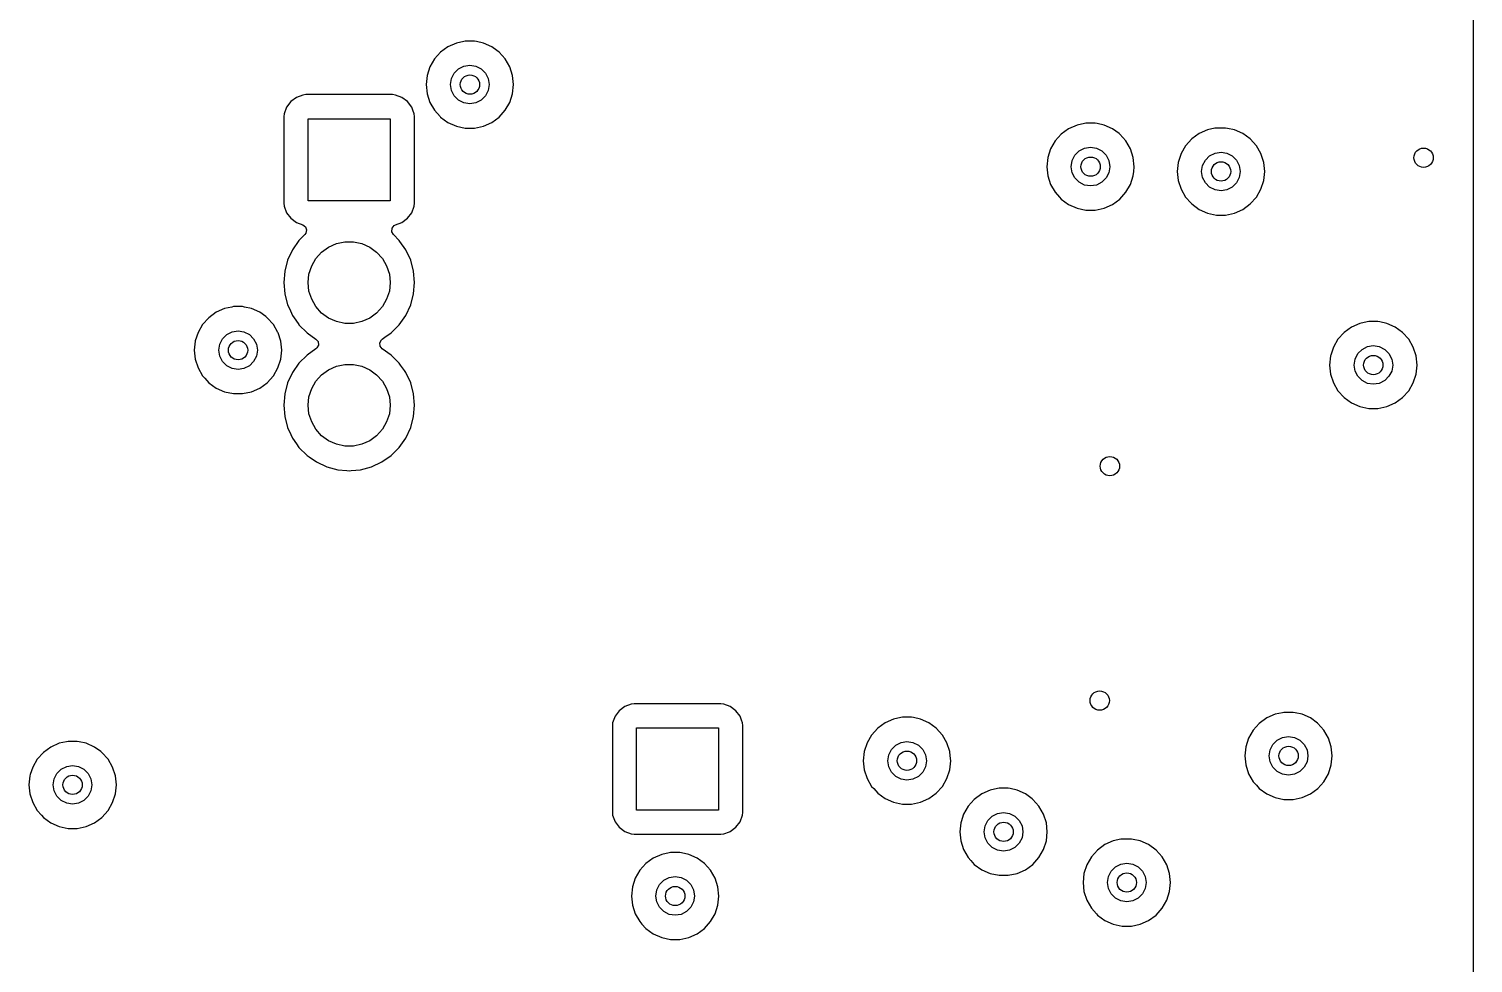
# Model space of a CAD drawing. Extents: x 0.78 to 3.29, y -3.41 to -0.65.
# Drawn here: x 2.087 to 3.265, y -2.227 to -1.466 of the extents above; entities that cross this region are included whole.
import ezdxf

# ---------------------------------------------------------------- set-up
doc = ezdxf.new("R2010")
doc.units = 0
doc.header["$MEASUREMENT"] = 0
doc.layers.add('BLACK', color=7, linetype='CONTINUOUS')

msp = doc.modelspace()

# ---------------------------------------------------------------- linework, layer by layer
at = {"layer": 'BLACK', "linetype": 'CONTINUOUS'}
for p, q in [((3.2646, -0.6671), (3.2646, -2.2452)), ((2.429, -1.4801), (2.423, -1.4845)), ((2.4358, -1.4771), (2.429, -1.4801)), ((2.429, -1.4801), (2.429, -1.4801)), ((2.4418, -1.4758), (2.4358, -1.4771)), ((2.4358, -1.4771), (2.4358, -1.4771)), ((2.4431, -1.4755), (2.4418, -1.4758)), ((2.4506, -1.4755), (2.4431, -1.4755)), ((2.4521, -1.4758), (2.4506, -1.4755)), ((2.4579, -1.4771), (2.4521, -1.4758)), ((2.4647, -1.4801), (2.4579, -1.4771)), ((2.4579, -1.4771), (2.4579, -1.4771)), ((2.4688, -1.4831), (2.4647, -1.4801)), ((2.4647, -1.4801), (2.4647, -1.4801)), ((2.4707, -1.4845), (2.4688, -1.4831)), ((2.418, -1.49), (2.4143, -1.4965)), ((2.423, -1.4845), (2.418, -1.49)), ((2.4757, -1.49), (2.4707, -1.4845)), ((2.4794, -1.4965), (2.4757, -1.49)), ((2.412, -1.5035), (2.4112, -1.511)), ((2.4143, -1.4965), (2.412, -1.5035)), ((2.412, -1.5035), (2.412, -1.5035)), ((2.4143, -1.4965), (2.4143, -1.4965)), ((2.4311, -1.511), (2.4319, -1.5061)), ((2.4319, -1.5061), (2.4341, -1.5017)), ((2.4341, -1.5017), (2.4376, -1.4982)), ((2.4376, -1.4982), (2.442, -1.496)), ((2.442, -1.496), (2.4469, -1.4952)), ((2.4469, -1.4952), (2.4517, -1.496)), ((2.4517, -1.496), (2.4561, -1.4982)), ((2.4561, -1.4982), (2.4596, -1.5017)), ((2.4596, -1.5017), (2.4618, -1.5061)), ((2.4618, -1.5061), (2.4626, -1.511)), ((2.4817, -1.5035), (2.4794, -1.4965)), ((2.4825, -1.511), (2.4817, -1.5035)), ((2.4112, -1.511), (2.412, -1.5184)), ((2.412, -1.5184), (2.412, -1.5184)), ((2.412, -1.5184), (2.4143, -1.5255)), ((2.4319, -1.5158), (2.4311, -1.511)), ((2.4341, -1.5202), (2.4319, -1.5158)), ((2.4618, -1.5158), (2.4596, -1.5202)), ((2.4626, -1.511), (2.4618, -1.5158)), ((2.4794, -1.5255), (2.4817, -1.5184)), ((2.4817, -1.5184), (2.4825, -1.511)), ((2.2975, -1.5294), (2.2955, -1.5347)), ((2.3009, -1.5248), (2.2975, -1.5294)), ((2.2975, -1.5294), (2.2975, -1.5294)), ((2.3054, -1.5214), (2.3009, -1.5248)), ((2.3009, -1.5248), (2.3009, -1.5248)), ((2.3107, -1.5195), (2.3054, -1.5214)), ((2.3054, -1.5214), (2.3054, -1.5214)), ((2.3131, -1.5192), (2.3107, -1.5195)), ((2.3838, -1.5192), (2.3131, -1.5192)), ((2.3131, -1.5192), (2.3131, -1.5192)), ((2.3861, -1.5195), (2.3838, -1.5192)), ((2.3838, -1.5192), (2.3838, -1.5192)), ((2.3838, -1.5192), (2.3838, -1.5192)), ((2.3838, -1.5192), (2.3838, -1.5192)), ((2.3914, -1.5214), (2.3861, -1.5195)), ((2.3861, -1.5195), (2.3861, -1.5195)), ((2.396, -1.5248), (2.3914, -1.5214)), ((2.3914, -1.5214), (2.3914, -1.5214)), ((2.3994, -1.5294), (2.396, -1.5248)), ((2.396, -1.5248), (2.396, -1.5248)), ((2.4003, -1.5319), (2.3994, -1.5294)), ((2.3994, -1.5294), (2.3994, -1.5294)), ((2.4143, -1.5255), (2.4143, -1.5255)), ((2.4143, -1.5255), (2.418, -1.5319)), ((2.4376, -1.5237), (2.4341, -1.5202)), ((2.442, -1.5259), (2.4376, -1.5237)), ((2.4469, -1.5267), (2.442, -1.5259)), ((2.4517, -1.5259), (2.4469, -1.5267)), ((2.4561, -1.5237), (2.4517, -1.5259)), ((2.4596, -1.5202), (2.4561, -1.5237)), ((2.4757, -1.5319), (2.4794, -1.5255)), ((2.2955, -1.5347), (2.2953, -1.537)), ((2.2953, -1.537), (2.2953, -1.537)), ((2.2953, -1.537), (2.2953, -1.537)), ((2.2953, -1.537), (2.2953, -1.6077)), ((2.315, -1.6058), (2.315, -1.5389)), ((2.315, -1.5389), (2.3819, -1.5389)), ((2.3819, -1.5389), (2.3819, -1.6058)), ((2.4013, -1.5347), (2.4003, -1.5319)), ((2.4016, -1.537), (2.4013, -1.5347)), ((2.4016, -1.5779), (2.4016, -1.537)), ((2.418, -1.5319), (2.4226, -1.537)), ((2.4226, -1.537), (2.423, -1.5375)), ((2.423, -1.5375), (2.429, -1.5418)), ((2.429, -1.5418), (2.429, -1.5418)), ((2.429, -1.5418), (2.4358, -1.5449)), ((2.4579, -1.5449), (2.4647, -1.5418)), ((2.4647, -1.5418), (2.4707, -1.5375)), ((2.4707, -1.5375), (2.4757, -1.5319)), ((2.4358, -1.5449), (2.4358, -1.5449)), ((2.4358, -1.5449), (2.4431, -1.5464)), ((2.4431, -1.5464), (2.4431, -1.5464)), ((2.4431, -1.5464), (2.4506, -1.5464)), ((2.4506, -1.5464), (2.4579, -1.5449)), ((2.4506, -1.5464), (2.4506, -1.5464)), ((2.9289, -1.5514), (2.9239, -1.5569)), ((2.9349, -1.547), (2.9289, -1.5514)), ((2.9417, -1.544), (2.9349, -1.547)), ((2.9349, -1.547), (2.9349, -1.547)), ((2.9478, -1.5427), (2.9417, -1.544)), ((2.9417, -1.544), (2.9417, -1.544)), ((2.949, -1.5424), (2.9478, -1.5427)), ((2.9565, -1.5424), (2.949, -1.5424)), ((2.958, -1.5428), (2.9565, -1.5424)), ((2.9638, -1.544), (2.958, -1.5428)), ((2.9706, -1.547), (2.9638, -1.544)), ((2.9638, -1.544), (2.9638, -1.544)), ((2.976, -1.551), (2.9706, -1.547)), ((2.9706, -1.547), (2.9706, -1.547)), ((2.9766, -1.5514), (2.976, -1.551)), ((2.9816, -1.5569), (2.9766, -1.5514)), ((3.0412, -1.551), (3.0352, -1.5553)), ((3.048, -1.5479), (3.0412, -1.551)), ((3.0412, -1.551), (3.0412, -1.551)), ((3.0541, -1.5466), (3.048, -1.5479)), ((3.048, -1.5479), (3.048, -1.5479)), ((3.0553, -1.5464), (3.0541, -1.5466)), ((3.0628, -1.5464), (3.0553, -1.5464)), ((3.0643, -1.5467), (3.0628, -1.5464)), ((3.0701, -1.5479), (3.0643, -1.5467)), ((3.0769, -1.551), (3.0701, -1.5479)), ((3.0701, -1.5479), (3.0701, -1.5479)), ((3.0829, -1.5553), (3.0769, -1.551)), ((3.0769, -1.551), (3.0769, -1.551)), ((2.9202, -1.5634), (2.9179, -1.5705)), ((2.9239, -1.5569), (2.9202, -1.5634)), ((2.9202, -1.5634), (2.9202, -1.5634)), ((2.94, -1.5686), (2.9435, -1.5651)), ((2.9435, -1.5651), (2.9479, -1.5629)), ((2.9479, -1.5629), (2.9528, -1.5621)), ((2.9528, -1.5621), (2.9576, -1.5629)), ((2.9576, -1.5629), (2.962, -1.5651)), ((2.962, -1.5651), (2.9655, -1.5686)), ((2.9853, -1.5634), (2.9816, -1.5569)), ((2.9876, -1.5705), (2.9853, -1.5634)), ((3.0302, -1.5609), (3.0265, -1.5673)), ((3.0352, -1.5553), (3.0302, -1.5609)), ((3.0879, -1.5609), (3.0829, -1.5553)), ((3.0829, -1.5553), (3.0829, -1.5553)), ((3.0916, -1.5673), (3.0879, -1.5609)), ((2.9179, -1.5705), (2.9171, -1.5779)), ((2.9179, -1.5705), (2.9179, -1.5705)), ((2.937, -1.5779), (2.9378, -1.573)), ((2.9378, -1.573), (2.94, -1.5686)), ((2.9655, -1.5686), (2.9677, -1.573)), ((2.9677, -1.573), (2.9685, -1.5779)), ((2.9884, -1.5779), (2.9876, -1.5705)), ((3.0242, -1.5744), (3.0234, -1.5818)), ((3.0244, -1.5737), (3.0242, -1.5744)), ((3.0265, -1.5673), (3.0244, -1.5737)), ((3.0265, -1.5673), (3.0265, -1.5673)), ((3.0433, -1.5818), (3.0441, -1.577)), ((3.0441, -1.577), (3.0463, -1.5726)), ((3.0463, -1.5726), (3.0498, -1.5691)), ((3.0498, -1.5691), (3.0542, -1.5668)), ((3.0542, -1.5668), (3.0591, -1.5661)), ((3.0591, -1.5661), (3.0639, -1.5668)), ((3.0639, -1.5668), (3.0683, -1.5691)), ((3.0683, -1.5691), (3.0718, -1.5726)), ((3.0718, -1.5726), (3.074, -1.577)), ((3.074, -1.577), (3.0748, -1.5818)), ((3.0939, -1.5744), (3.0916, -1.5673)), ((3.0947, -1.5818), (3.0939, -1.5744)), ((2.4016, -1.6077), (2.4016, -1.5779)), ((2.9171, -1.5779), (2.9179, -1.5853)), ((2.9179, -1.5853), (2.9179, -1.5853)), ((2.9179, -1.5853), (2.9202, -1.5924)), ((2.9378, -1.5828), (2.937, -1.5779)), ((2.94, -1.5871), (2.9378, -1.5828)), ((2.9435, -1.5906), (2.94, -1.5871)), ((2.9655, -1.5871), (2.962, -1.5906)), ((2.9677, -1.5828), (2.9655, -1.5871)), ((2.9685, -1.5779), (2.9677, -1.5828)), ((2.9853, -1.5924), (2.9876, -1.5853)), ((2.9876, -1.5853), (2.988, -1.5818)), ((2.988, -1.5818), (2.9884, -1.5779)), ((3.0234, -1.5818), (3.0242, -1.5892)), ((3.0441, -1.5867), (3.0433, -1.5818)), ((3.0463, -1.5911), (3.0441, -1.5867)), ((3.074, -1.5867), (3.0718, -1.5911)), ((3.0748, -1.5818), (3.074, -1.5867)), ((3.0939, -1.5892), (3.0947, -1.5818)), ((2.9202, -1.5924), (2.9202, -1.5924)), ((2.9202, -1.5924), (2.9239, -1.5988)), ((2.9239, -1.5988), (2.9275, -1.6028)), ((2.9479, -1.5929), (2.9435, -1.5906)), ((2.9528, -1.5936), (2.9479, -1.5929)), ((2.9576, -1.5929), (2.9528, -1.5936)), ((2.962, -1.5906), (2.9576, -1.5929)), ((2.9766, -1.6044), (2.9816, -1.5988)), ((2.9816, -1.5988), (2.9853, -1.5924)), ((3.0242, -1.5892), (3.0242, -1.5892)), ((3.0242, -1.5892), (3.0265, -1.5963)), ((3.0265, -1.5963), (3.0265, -1.5963)), ((3.0265, -1.5963), (3.0302, -1.6028)), ((3.0498, -1.5946), (3.0463, -1.5911)), ((3.0542, -1.5968), (3.0498, -1.5946)), ((3.0591, -1.5976), (3.0542, -1.5968)), ((3.0639, -1.5968), (3.0591, -1.5976)), ((3.0683, -1.5946), (3.0639, -1.5968)), ((3.0718, -1.5911), (3.0683, -1.5946)), ((3.0879, -1.6028), (3.0916, -1.5963)), ((3.0916, -1.5963), (3.0939, -1.5892)), ((2.2953, -1.6077), (2.2953, -1.6077)), ((2.2953, -1.6077), (2.2955, -1.6101)), ((2.2955, -1.6101), (2.2975, -1.6154)), ((2.3819, -1.6058), (2.315, -1.6058)), ((2.3994, -1.6154), (2.4013, -1.6101)), ((2.4013, -1.6101), (2.4016, -1.6077)), ((2.9275, -1.6028), (2.9289, -1.6044)), ((2.9289, -1.6044), (2.9349, -1.6088)), ((2.9349, -1.6088), (2.9349, -1.6088)), ((2.9349, -1.6088), (2.9417, -1.6118)), ((2.9417, -1.6118), (2.9417, -1.6118)), ((2.9417, -1.6118), (2.949, -1.6133)), ((2.9565, -1.6133), (2.9638, -1.6118)), ((2.9638, -1.6118), (2.9706, -1.6088)), ((2.9706, -1.6088), (2.9766, -1.6044)), ((3.0302, -1.6028), (3.0347, -1.6077)), ((3.0347, -1.6077), (3.0352, -1.6083)), ((3.0352, -1.6083), (3.0412, -1.6127)), ((3.0412, -1.6127), (3.0412, -1.6127)), ((3.0412, -1.6127), (3.048, -1.6157)), ((3.0701, -1.6157), (3.0769, -1.6127)), ((3.0769, -1.6127), (3.0829, -1.6083)), ((3.0829, -1.6083), (3.0879, -1.6028)), ((2.2975, -1.6154), (2.2975, -1.6154)), ((2.2975, -1.6154), (2.3009, -1.6199)), ((2.3009, -1.6199), (2.3009, -1.6199)), ((2.3009, -1.6199), (2.3054, -1.6233)), ((2.3054, -1.6233), (2.3054, -1.6233)), ((2.3054, -1.6233), (2.3106, -1.6252)), ((2.3863, -1.6252), (2.3914, -1.6233)), ((2.3914, -1.6233), (2.396, -1.6199)), ((2.396, -1.6199), (2.3994, -1.6154)), ((2.949, -1.6133), (2.949, -1.6133)), ((2.949, -1.6133), (2.9565, -1.6133)), ((2.9565, -1.6133), (2.9565, -1.6133)), ((3.048, -1.6157), (3.048, -1.6157)), ((3.048, -1.6157), (3.0553, -1.6173)), ((3.0553, -1.6173), (3.0553, -1.6173)), ((3.0553, -1.6173), (3.0628, -1.6173)), ((3.0628, -1.6173), (3.0701, -1.6157)), ((3.0628, -1.6173), (3.0628, -1.6173)), ((2.3123, -1.6333), (2.3075, -1.6381)), ((2.3106, -1.6252), (2.3128, -1.6269)), ((2.3132, -1.6322), (2.3123, -1.6333)), ((2.3128, -1.6269), (2.3138, -1.6295)), ((2.3138, -1.6295), (2.3132, -1.6322)), ((2.3832, -1.6309), (2.3834, -1.6281)), ((2.3845, -1.6333), (2.3832, -1.6309)), ((2.3834, -1.6281), (2.385, -1.6259)), ((2.3893, -1.6381), (2.3845, -1.6333)), ((2.385, -1.6259), (2.3863, -1.6252)), ((2.3022, -1.6457), (2.2983, -1.6541)), ((2.3075, -1.6381), (2.3022, -1.6457)), ((2.3022, -1.6457), (2.3022, -1.6457)), ((2.3214, -1.6527), (2.326, -1.6475)), ((2.326, -1.6475), (2.3317, -1.6434)), ((2.3317, -1.6434), (2.3381, -1.6406)), ((2.3381, -1.6406), (2.3449, -1.6391)), ((2.3449, -1.6391), (2.3519, -1.6391)), ((2.3519, -1.6391), (2.3588, -1.6406)), ((2.3588, -1.6406), (2.3652, -1.6434)), ((2.3652, -1.6434), (2.3708, -1.6475)), ((2.3708, -1.6475), (2.3755, -1.6527)), ((2.3898, -1.6388), (2.3893, -1.6381)), ((2.3893, -1.6381), (2.3893, -1.6381)), ((2.3946, -1.6457), (2.3898, -1.6388)), ((2.3986, -1.6541), (2.3946, -1.6457)), ((2.2983, -1.6541), (2.2959, -1.6631)), ((2.2983, -1.6541), (2.2983, -1.6541)), ((2.3157, -1.6654), (2.3179, -1.6588)), ((2.3179, -1.6588), (2.3214, -1.6527)), ((2.3755, -1.6527), (2.379, -1.6588)), ((2.379, -1.6588), (2.3812, -1.6654)), ((2.401, -1.6631), (2.3986, -1.6541)), ((2.2959, -1.6631), (2.2951, -1.6724)), ((2.2959, -1.6631), (2.2959, -1.6631)), ((2.315, -1.6724), (2.3157, -1.6654)), ((2.3812, -1.6654), (2.3819, -1.6724)), ((2.4018, -1.6724), (2.401, -1.6631)), ((2.2951, -1.6724), (2.2959, -1.6816)), ((2.2951, -1.6724), (2.2951, -1.6724)), ((2.2959, -1.6816), (2.2959, -1.6816)), ((2.2959, -1.6816), (2.2983, -1.6906)), ((2.3157, -1.6793), (2.315, -1.6724)), ((2.3179, -1.686), (2.3157, -1.6793)), ((2.3812, -1.6793), (2.379, -1.686)), ((2.3819, -1.6724), (2.3812, -1.6793)), ((2.3986, -1.6906), (2.401, -1.6816)), ((2.401, -1.6816), (2.4018, -1.6724)), ((2.2469, -1.6936), (2.24, -1.6966)), ((2.2529, -1.6923), (2.2469, -1.6936)), ((2.2469, -1.6936), (2.2469, -1.6936)), ((2.2541, -1.692), (2.2529, -1.6923)), ((2.2616, -1.692), (2.2541, -1.692)), ((2.2631, -1.6924), (2.2616, -1.692)), ((2.2689, -1.6936), (2.2631, -1.6924)), ((2.2757, -1.6966), (2.2689, -1.6936)), ((2.2689, -1.6936), (2.2689, -1.6936)), ((2.2983, -1.6906), (2.2983, -1.6906)), ((2.2983, -1.6906), (2.2983, -1.6906)), ((2.2983, -1.6906), (2.2997, -1.6936)), ((2.2997, -1.6936), (2.3022, -1.6991)), ((2.3214, -1.692), (2.3179, -1.686)), ((2.326, -1.6972), (2.3214, -1.692)), ((2.3755, -1.692), (2.3708, -1.6972)), ((2.379, -1.686), (2.3755, -1.692)), ((2.3946, -1.6991), (2.3986, -1.6906)), ((2.229, -1.7065), (2.2253, -1.713)), ((2.234, -1.701), (2.229, -1.7065)), ((2.24, -1.6966), (2.234, -1.701)), ((2.24, -1.6966), (2.24, -1.6966)), ((2.2804, -1.7), (2.2757, -1.6966)), ((2.2757, -1.6966), (2.2757, -1.6966)), ((2.2817, -1.701), (2.2804, -1.7)), ((2.2867, -1.7065), (2.2817, -1.701)), ((2.2904, -1.713), (2.2867, -1.7065)), ((2.3022, -1.6991), (2.3022, -1.6991)), ((2.3022, -1.6991), (2.305, -1.7031)), ((2.305, -1.7031), (2.3074, -1.7065)), ((2.3074, -1.7065), (2.3075, -1.7067)), ((2.3075, -1.7067), (2.3075, -1.7067)), ((2.3075, -1.7067), (2.3141, -1.7133)), ((2.3317, -1.7014), (2.326, -1.6972)), ((2.3381, -1.7042), (2.3317, -1.7014)), ((2.3449, -1.7057), (2.3381, -1.7042)), ((2.3519, -1.7057), (2.3449, -1.7057)), ((2.3588, -1.7042), (2.3519, -1.7057)), ((2.3652, -1.7014), (2.3588, -1.7042)), ((2.3708, -1.6972), (2.3652, -1.7014)), ((2.3827, -1.7133), (2.3893, -1.7067)), ((2.3893, -1.7067), (2.3946, -1.6991)), ((3.1722, -1.7057), (3.1654, -1.7087)), ((3.1782, -1.7044), (3.1722, -1.7057)), ((3.1722, -1.7057), (3.1722, -1.7057)), ((3.1795, -1.7041), (3.1782, -1.7044)), ((3.187, -1.7041), (3.1795, -1.7041)), ((3.1885, -1.7045), (3.187, -1.7041)), ((3.1942, -1.7057), (3.1885, -1.7045)), ((3.2011, -1.7087), (3.1942, -1.7057)), ((3.1942, -1.7057), (3.1942, -1.7057)), ((2.2253, -1.713), (2.223, -1.72)), ((2.2253, -1.713), (2.2253, -1.713)), ((2.2429, -1.7226), (2.2451, -1.7182)), ((2.2451, -1.7182), (2.2486, -1.7148)), ((2.2486, -1.7148), (2.253, -1.7125)), ((2.253, -1.7125), (2.2579, -1.7117)), ((2.2579, -1.7117), (2.2627, -1.7125)), ((2.2627, -1.7125), (2.2671, -1.7148)), ((2.2671, -1.7148), (2.2706, -1.7182)), ((2.2706, -1.7182), (2.2729, -1.7226)), ((2.2905, -1.7133), (2.2904, -1.713)), ((2.2904, -1.713), (2.2904, -1.713)), ((2.2904, -1.713), (2.2904, -1.713)), ((2.2927, -1.7201), (2.2905, -1.7133)), ((2.3141, -1.7133), (2.3141, -1.7133)), ((2.3141, -1.7133), (2.3214, -1.7184)), ((2.3214, -1.7184), (2.3231, -1.7205)), ((2.3747, -1.719), (2.3754, -1.7184)), ((2.3754, -1.7184), (2.3775, -1.7169)), ((2.3775, -1.7169), (2.3827, -1.7133)), ((3.1544, -1.7186), (3.1507, -1.7251)), ((3.1594, -1.7131), (3.1544, -1.7186)), ((3.1654, -1.7087), (3.1594, -1.7131)), ((3.1654, -1.7087), (3.1654, -1.7087)), ((3.2071, -1.7131), (3.2011, -1.7087)), ((3.2011, -1.7087), (3.2011, -1.7087)), ((3.2121, -1.7186), (3.2071, -1.7131)), ((3.2071, -1.7131), (3.2071, -1.7131)), ((3.2158, -1.7251), (3.2121, -1.7186)), ((2.223, -1.7201), (2.2222, -1.7275)), ((2.2222, -1.7275), (2.223, -1.7349)), ((2.223, -1.72), (2.223, -1.7201)), ((2.2421, -1.7275), (2.2429, -1.7226)), ((2.2429, -1.7324), (2.2421, -1.7275)), ((2.2729, -1.7226), (2.2736, -1.7275)), ((2.2736, -1.7275), (2.2729, -1.7324)), ((2.2935, -1.7275), (2.2927, -1.7201)), ((2.2927, -1.7349), (2.2935, -1.7275)), ((2.3214, -1.7264), (2.3141, -1.7315)), ((2.3222, -1.7257), (2.3214, -1.7264)), ((2.3234, -1.7233), (2.3222, -1.7257)), ((2.3231, -1.7205), (2.3234, -1.7233)), ((2.3734, -1.7215), (2.3747, -1.719)), ((2.3737, -1.7242), (2.3734, -1.7215)), ((2.3754, -1.7264), (2.3737, -1.7242)), ((2.3827, -1.7315), (2.3754, -1.7264)), ((3.1507, -1.7251), (3.1486, -1.7315)), ((3.1507, -1.7251), (3.1507, -1.7251)), ((3.1683, -1.7347), (3.1705, -1.7303)), ((3.1705, -1.7303), (3.174, -1.7269)), ((3.174, -1.7269), (3.1784, -1.7246)), ((3.1784, -1.7246), (3.1832, -1.7238)), ((3.1832, -1.7238), (3.1881, -1.7246)), ((3.1881, -1.7246), (3.1925, -1.7269)), ((3.1925, -1.7269), (3.196, -1.7303)), ((3.196, -1.7303), (3.1982, -1.7347)), ((3.2181, -1.7322), (3.2158, -1.7251)), ((2.223, -1.7349), (2.223, -1.7349)), ((2.223, -1.7349), (2.2253, -1.742)), ((2.2253, -1.742), (2.2253, -1.742)), ((2.2253, -1.742), (2.229, -1.7484)), ((2.2451, -1.7368), (2.2429, -1.7324)), ((2.2486, -1.7402), (2.2451, -1.7368)), ((2.253, -1.7425), (2.2486, -1.7402)), ((2.2671, -1.7402), (2.2627, -1.7425)), ((2.2706, -1.7368), (2.2671, -1.7402)), ((2.2729, -1.7324), (2.2706, -1.7368)), ((2.2867, -1.7484), (2.2904, -1.742)), ((2.2904, -1.742), (2.2927, -1.7349)), ((2.3075, -1.7381), (2.3022, -1.7457)), ((2.3141, -1.7315), (2.3075, -1.7381)), ((2.3317, -1.7434), (2.3381, -1.7406)), ((2.3381, -1.7406), (2.3449, -1.7391)), ((2.3449, -1.7391), (2.3519, -1.7391)), ((2.3519, -1.7391), (2.3588, -1.7406)), ((2.3588, -1.7406), (2.3652, -1.7434)), ((2.3893, -1.7381), (2.3827, -1.7315)), ((2.3827, -1.7315), (2.3827, -1.7315)), ((2.3904, -1.7396), (2.3893, -1.7381)), ((2.3935, -1.7441), (2.3904, -1.7396)), ((3.1484, -1.7322), (3.1476, -1.7396)), ((3.1476, -1.7396), (3.1484, -1.747)), ((3.1486, -1.7315), (3.1484, -1.7322)), ((3.1675, -1.7396), (3.1683, -1.7347)), ((3.1683, -1.7445), (3.1675, -1.7396)), ((3.1982, -1.7347), (3.199, -1.7396)), ((3.199, -1.7396), (3.1982, -1.7445)), ((3.2189, -1.7396), (3.2181, -1.7322)), ((3.2181, -1.747), (3.2189, -1.7396)), ((2.229, -1.7484), (2.2307, -1.7503)), ((2.2307, -1.7503), (2.234, -1.754)), ((2.234, -1.754), (2.24, -1.7584)), ((2.2579, -1.7432), (2.253, -1.7425)), ((2.2627, -1.7425), (2.2579, -1.7432)), ((2.2757, -1.7584), (2.2817, -1.754)), ((2.2817, -1.754), (2.2867, -1.7484)), ((2.3022, -1.7457), (2.2983, -1.7541)), ((2.3022, -1.7457), (2.3022, -1.7457)), ((2.3179, -1.7588), (2.3214, -1.7527)), ((2.3214, -1.7527), (2.326, -1.7475)), ((2.326, -1.7475), (2.3317, -1.7434)), ((2.3652, -1.7434), (2.3708, -1.7475)), ((2.3708, -1.7475), (2.3755, -1.7527)), ((2.3755, -1.7527), (2.379, -1.7588)), ((2.3946, -1.7457), (2.3935, -1.7441)), ((2.3986, -1.7541), (2.3946, -1.7457)), ((3.1484, -1.747), (3.1484, -1.747)), ((3.1484, -1.747), (3.1507, -1.7541)), ((3.1705, -1.7488), (3.1683, -1.7445)), ((3.174, -1.7523), (3.1705, -1.7488)), ((3.1784, -1.7546), (3.174, -1.7523)), ((3.1925, -1.7523), (3.1881, -1.7546)), ((3.196, -1.7488), (3.1925, -1.7523)), ((3.1982, -1.7445), (3.196, -1.7488)), ((3.2158, -1.7541), (3.2181, -1.747)), ((2.24, -1.7584), (2.24, -1.7584)), ((2.24, -1.7584), (2.2469, -1.7614)), ((2.2469, -1.7614), (2.2469, -1.7614)), ((2.2469, -1.7614), (2.2541, -1.7629)), ((2.2541, -1.7629), (2.2541, -1.7629)), ((2.2541, -1.7629), (2.2616, -1.7629)), ((2.2616, -1.7629), (2.2689, -1.7614)), ((2.2616, -1.7629), (2.2616, -1.7629)), ((2.2689, -1.7614), (2.2757, -1.7584)), ((2.2959, -1.7631), (2.2951, -1.7724)), ((2.2983, -1.7541), (2.2959, -1.7631)), ((2.2959, -1.7631), (2.2959, -1.7631)), ((2.2983, -1.7541), (2.2983, -1.7541)), ((2.315, -1.7724), (2.3157, -1.7654)), ((2.3157, -1.7654), (2.3179, -1.7588)), ((2.379, -1.7588), (2.3812, -1.7654)), ((2.3812, -1.7654), (2.3819, -1.7724)), ((2.401, -1.7631), (2.3986, -1.7541)), ((2.4018, -1.7724), (2.401, -1.7631)), ((3.1507, -1.7541), (3.1507, -1.7541)), ((3.1507, -1.7541), (3.1544, -1.7605)), ((3.1544, -1.7605), (3.1594, -1.7661)), ((3.1832, -1.7553), (3.1784, -1.7546)), ((3.1881, -1.7546), (3.1832, -1.7553)), ((3.2071, -1.7661), (3.2121, -1.7605)), ((3.2121, -1.7605), (3.2158, -1.7541)), ((2.2951, -1.7724), (2.2951, -1.7724)), ((2.2951, -1.7724), (2.2959, -1.7816)), ((2.3157, -1.7793), (2.315, -1.7724)), ((2.3819, -1.7724), (2.3812, -1.7793)), ((2.401, -1.7816), (2.4018, -1.7724)), ((3.1594, -1.7661), (3.1654, -1.7705)), ((3.1654, -1.7705), (3.1654, -1.7705)), ((3.1654, -1.7705), (3.1722, -1.7735)), ((3.1722, -1.7735), (3.1722, -1.7735)), ((3.1722, -1.7735), (3.1795, -1.775)), ((3.1795, -1.775), (3.1795, -1.775)), ((3.1795, -1.775), (3.187, -1.775)), ((3.187, -1.775), (3.1942, -1.7735)), ((3.187, -1.775), (3.187, -1.775)), ((3.1942, -1.7735), (3.2011, -1.7705)), ((3.2011, -1.7705), (3.2071, -1.7661)), ((2.2959, -1.7816), (2.2959, -1.7816)), ((2.2959, -1.7816), (2.2983, -1.7906)), ((2.3179, -1.786), (2.3157, -1.7793)), ((2.3214, -1.792), (2.3179, -1.786)), ((2.379, -1.786), (2.3755, -1.792)), ((2.3812, -1.7793), (2.379, -1.786)), ((2.3986, -1.7906), (2.401, -1.7816)), ((2.2983, -1.7906), (2.2983, -1.7906)), ((2.2983, -1.7906), (2.2983, -1.7906)), ((2.2983, -1.7906), (2.3009, -1.7962)), ((2.3009, -1.7962), (2.3022, -1.7991)), ((2.3022, -1.7991), (2.3022, -1.7991)), ((2.3022, -1.7991), (2.3056, -1.8039)), ((2.326, -1.7972), (2.3214, -1.792)), ((2.3317, -1.8014), (2.326, -1.7972)), ((2.3708, -1.7972), (2.3652, -1.8014)), ((2.3755, -1.792), (2.3708, -1.7972)), ((2.3893, -1.8067), (2.3946, -1.7991)), ((2.3946, -1.7991), (2.3986, -1.7906)), ((2.3056, -1.8039), (2.3075, -1.8067)), ((2.3075, -1.8067), (2.3141, -1.8133)), ((2.3381, -1.8042), (2.3317, -1.8014)), ((2.3449, -1.8057), (2.3381, -1.8042)), ((2.3519, -1.8057), (2.3449, -1.8057)), ((2.3588, -1.8042), (2.3519, -1.8057)), ((2.3652, -1.8014), (2.3588, -1.8042)), ((2.3827, -1.8133), (2.3893, -1.8067)), ((2.3141, -1.8133), (2.3158, -1.8145)), ((2.3158, -1.8145), (2.3217, -1.8186)), ((2.3217, -1.8186), (2.3217, -1.8186)), ((2.3217, -1.8186), (2.3217, -1.8186)), ((2.3217, -1.8186), (2.3302, -1.8225)), ((2.3302, -1.8225), (2.3392, -1.8249)), ((2.3577, -1.8249), (2.3667, -1.8225)), ((2.3667, -1.8225), (2.3751, -1.8186)), ((2.3751, -1.8186), (2.3827, -1.8133)), ((2.3392, -1.8249), (2.3466, -1.8256)), ((2.3466, -1.8256), (2.3484, -1.8258)), ((2.3484, -1.8258), (2.35, -1.8256)), ((2.3484, -1.8258), (2.3484, -1.8258)), ((2.3484, -1.8258), (2.3484, -1.8258)), ((2.35, -1.8256), (2.3577, -1.8249)), ((2.5686, -2.0214), (2.5652, -2.0259)), ((2.5731, -2.018), (2.5686, -2.0214)), ((2.5686, -2.0214), (2.5686, -2.0214)), ((2.5784, -2.016), (2.5731, -2.018)), ((2.5731, -2.018), (2.5731, -2.018)), ((2.5808, -2.0157), (2.5784, -2.016)), ((2.6515, -2.0157), (2.5808, -2.0157)), ((2.5808, -2.0157), (2.5808, -2.0157)), ((2.6538, -2.016), (2.6515, -2.0157)), ((2.6515, -2.0157), (2.6515, -2.0157)), ((2.6515, -2.0157), (2.6515, -2.0157)), ((2.6515, -2.0157), (2.6515, -2.0157)), ((2.6591, -2.018), (2.6538, -2.016)), ((2.6538, -2.016), (2.6538, -2.016)), ((2.6637, -2.0214), (2.6591, -2.018)), ((2.6591, -2.018), (2.6591, -2.018)), ((2.6671, -2.0259), (2.6637, -2.0214)), ((2.6637, -2.0214), (2.6637, -2.0214)), ((3.1032, -2.0243), (3.0963, -2.0273)), ((3.1092, -2.023), (3.1032, -2.0243)), ((3.1032, -2.0243), (3.1032, -2.0243)), ((3.1104, -2.0228), (3.1092, -2.023)), ((3.1179, -2.0228), (3.1104, -2.0228)), ((3.1194, -2.0231), (3.1179, -2.0228)), ((3.1252, -2.0243), (3.1194, -2.0231)), ((3.132, -2.0273), (3.1252, -2.0243)), ((3.1252, -2.0243), (3.1252, -2.0243)), ((2.5632, -2.0312), (2.563, -2.0331)), ((2.563, -2.0331), (2.563, -2.0335)), ((2.563, -2.0335), (2.563, -2.0335)), ((2.563, -2.0335), (2.563, -2.1042)), ((2.5652, -2.0259), (2.5632, -2.0312)), ((2.5652, -2.0259), (2.5652, -2.0259)), ((2.5827, -2.1024), (2.5827, -2.0354)), ((2.5827, -2.0354), (2.6496, -2.0354)), ((2.6496, -2.0354), (2.6496, -2.1024)), ((2.6683, -2.0291), (2.6671, -2.0259)), ((2.6671, -2.0259), (2.6671, -2.0259)), ((2.6691, -2.0312), (2.6683, -2.0291)), ((2.6693, -2.0335), (2.6691, -2.0312)), ((2.6693, -2.0621), (2.6693, -2.0335)), ((2.7793, -2.0357), (2.7743, -2.0412)), ((2.7853, -2.0313), (2.7793, -2.0357)), ((2.7921, -2.0282), (2.7853, -2.0313)), ((2.7853, -2.0313), (2.7853, -2.0313)), ((2.7981, -2.027), (2.7921, -2.0282)), ((2.7921, -2.0282), (2.7921, -2.0282)), ((2.7994, -2.0267), (2.7981, -2.027)), ((2.8069, -2.0267), (2.7994, -2.0267)), ((2.8084, -2.027), (2.8069, -2.0267)), ((2.8142, -2.0282), (2.8084, -2.027)), ((2.821, -2.0313), (2.8142, -2.0282)), ((2.8142, -2.0282), (2.8142, -2.0282)), ((2.827, -2.0357), (2.821, -2.0313)), ((2.821, -2.0313), (2.821, -2.0313)), ((2.832, -2.0412), (2.827, -2.0357)), ((2.827, -2.0357), (2.827, -2.0357)), ((3.0903, -2.0317), (3.0853, -2.0373)), ((3.0963, -2.0273), (3.0903, -2.0317)), ((3.0963, -2.0273), (3.0963, -2.0273)), ((3.1377, -2.0315), (3.132, -2.0273)), ((3.132, -2.0273), (3.132, -2.0273)), ((3.138, -2.0317), (3.1377, -2.0315)), ((3.143, -2.0373), (3.138, -2.0317)), ((2.112, -2.0479), (2.1052, -2.051)), ((2.118, -2.0466), (2.112, -2.0479)), ((2.112, -2.0479), (2.112, -2.0479)), ((2.1193, -2.0464), (2.118, -2.0466)), ((2.1268, -2.0464), (2.1193, -2.0464)), ((2.1283, -2.0467), (2.1268, -2.0464)), ((2.134, -2.0479), (2.1283, -2.0467)), ((2.1409, -2.051), (2.134, -2.0479)), ((2.134, -2.0479), (2.134, -2.0479)), ((2.7706, -2.0476), (2.7683, -2.0547)), ((2.7743, -2.0412), (2.7706, -2.0476)), ((2.7706, -2.0476), (2.7706, -2.0476)), ((2.7939, -2.0494), (2.7983, -2.0472)), ((2.7983, -2.0472), (2.8031, -2.0464)), ((2.8031, -2.0464), (2.808, -2.0472)), ((2.808, -2.0472), (2.8124, -2.0494)), ((2.8357, -2.0476), (2.832, -2.0412)), ((2.838, -2.0547), (2.8357, -2.0476)), ((3.0816, -2.0437), (3.0793, -2.0508)), ((3.0853, -2.0373), (3.0816, -2.0437)), ((3.0816, -2.0437), (3.0816, -2.0437)), ((3.1014, -2.0489), (3.1049, -2.0455)), ((3.1049, -2.0455), (3.1093, -2.0432)), ((3.1093, -2.0432), (3.1142, -2.0425)), ((3.1142, -2.0425), (3.119, -2.0432)), ((3.119, -2.0432), (3.1234, -2.0455)), ((3.1234, -2.0455), (3.1269, -2.0489)), ((3.1467, -2.0437), (3.143, -2.0373)), ((3.149, -2.0508), (3.1467, -2.0437)), ((2.0992, -2.0553), (2.0942, -2.0609)), ((2.1052, -2.051), (2.0992, -2.0553)), ((2.1052, -2.051), (2.1052, -2.051)), ((2.1461, -2.0547), (2.1409, -2.051)), ((2.1409, -2.051), (2.1409, -2.051)), ((2.1469, -2.0553), (2.1461, -2.0547)), ((2.1519, -2.0609), (2.1469, -2.0553)), ((2.7683, -2.0547), (2.7675, -2.0621)), ((2.7683, -2.0547), (2.7683, -2.0547)), ((2.7874, -2.0621), (2.7882, -2.0573)), ((2.7882, -2.0573), (2.7904, -2.0529)), ((2.7904, -2.0529), (2.7939, -2.0494)), ((2.8124, -2.0494), (2.8159, -2.0529)), ((2.8159, -2.0529), (2.8181, -2.0573)), ((2.8181, -2.0573), (2.8189, -2.0621)), ((2.8384, -2.0582), (2.838, -2.0547)), ((2.8388, -2.0621), (2.8384, -2.0582)), ((3.0793, -2.0508), (3.0785, -2.0582)), ((3.0785, -2.0582), (3.0793, -2.0656)), ((3.0793, -2.0508), (3.0793, -2.0508)), ((3.0984, -2.0582), (3.0992, -2.0533)), ((3.0992, -2.0631), (3.0984, -2.0582)), ((3.0992, -2.0533), (3.1014, -2.0489)), ((3.1269, -2.0489), (3.1292, -2.0533)), ((3.1292, -2.0533), (3.1299, -2.0582)), ((3.1299, -2.0582), (3.1292, -2.0631)), ((3.1498, -2.0582), (3.149, -2.0508)), ((3.149, -2.0656), (3.1498, -2.0582)), ((2.0905, -2.0673), (2.0885, -2.0734)), ((2.0942, -2.0609), (2.0905, -2.0673)), ((2.0905, -2.0673), (2.0905, -2.0673)), ((2.1103, -2.0726), (2.1138, -2.0691)), ((2.1138, -2.0691), (2.1182, -2.0668)), ((2.1182, -2.0668), (2.123, -2.0661)), ((2.123, -2.0661), (2.1279, -2.0668)), ((2.1279, -2.0668), (2.1323, -2.0691)), ((2.1323, -2.0691), (2.1358, -2.0726)), ((2.1556, -2.0673), (2.1519, -2.0609)), ((2.1579, -2.0744), (2.1556, -2.0673)), ((2.6693, -2.1042), (2.6693, -2.0621)), ((2.7675, -2.0621), (2.7683, -2.0696)), ((2.7683, -2.0696), (2.7683, -2.0696)), ((2.7683, -2.0696), (2.7706, -2.0766)), ((2.7882, -2.067), (2.7874, -2.0621)), ((2.7904, -2.0714), (2.7882, -2.067)), ((2.7939, -2.0749), (2.7904, -2.0714)), ((2.8159, -2.0714), (2.8124, -2.0749)), ((2.8181, -2.067), (2.8159, -2.0714)), ((2.8189, -2.0621), (2.8181, -2.067)), ((2.8357, -2.0766), (2.838, -2.0696)), ((2.838, -2.0696), (2.8388, -2.0621)), ((3.0793, -2.0656), (3.0793, -2.0656)), ((3.0793, -2.0656), (3.0816, -2.0727)), ((3.1014, -2.0675), (3.0992, -2.0631)), ((3.1049, -2.0709), (3.1014, -2.0675)), ((3.1093, -2.0732), (3.1049, -2.0709)), ((3.1234, -2.0709), (3.119, -2.0732)), ((3.1269, -2.0675), (3.1234, -2.0709)), ((3.1292, -2.0631), (3.1269, -2.0675)), ((3.1467, -2.0727), (3.149, -2.0656)), ((2.0882, -2.0744), (2.0874, -2.0818)), ((2.0874, -2.0818), (2.0882, -2.0892)), ((2.0885, -2.0734), (2.0882, -2.0744)), ((2.1073, -2.0818), (2.1081, -2.077)), ((2.1081, -2.0867), (2.1073, -2.0818)), ((2.1081, -2.077), (2.1103, -2.0726)), ((2.1358, -2.0726), (2.138, -2.077)), ((2.138, -2.077), (2.1388, -2.0818)), ((2.1388, -2.0818), (2.138, -2.0867)), ((2.1587, -2.0818), (2.1579, -2.0744)), ((2.1579, -2.0892), (2.1587, -2.0818)), ((2.7706, -2.0766), (2.7706, -2.0766)), ((2.7706, -2.0766), (2.7743, -2.0831)), ((2.7743, -2.0831), (2.776, -2.0849)), ((2.7983, -2.0771), (2.7939, -2.0749)), ((2.8031, -2.0779), (2.7983, -2.0771)), ((2.808, -2.0771), (2.8031, -2.0779)), ((2.8124, -2.0749), (2.808, -2.0771)), ((2.827, -2.0886), (2.832, -2.0831)), ((2.832, -2.0831), (2.8357, -2.0766)), ((3.0816, -2.0727), (3.0816, -2.0727)), ((3.0816, -2.0727), (3.0853, -2.0792)), ((3.0853, -2.0792), (3.088, -2.0821)), ((3.088, -2.0821), (3.0903, -2.0847)), ((3.1142, -2.074), (3.1093, -2.0732)), ((3.119, -2.0732), (3.1142, -2.074)), ((3.138, -2.0847), (3.143, -2.0792)), ((3.143, -2.0792), (3.1467, -2.0727)), ((2.0882, -2.0892), (2.0882, -2.0892)), ((2.0882, -2.0892), (2.0905, -2.0963)), ((2.1103, -2.0911), (2.1081, -2.0867)), ((2.1138, -2.0946), (2.1103, -2.0911)), ((2.1182, -2.0968), (2.1138, -2.0946)), ((2.1323, -2.0946), (2.1279, -2.0968)), ((2.1358, -2.0911), (2.1323, -2.0946)), ((2.138, -2.0867), (2.1358, -2.0911)), ((2.1556, -2.0963), (2.1579, -2.0892)), ((2.776, -2.0849), (2.7793, -2.0886)), ((2.7793, -2.0886), (2.7853, -2.093)), ((2.7853, -2.093), (2.7853, -2.093)), ((2.7853, -2.093), (2.7921, -2.096)), ((2.8142, -2.096), (2.821, -2.093)), ((2.821, -2.093), (2.827, -2.0886)), ((2.858, -2.0936), (2.853, -2.0991)), ((2.8641, -2.0892), (2.858, -2.0936)), ((2.8709, -2.0862), (2.8641, -2.0892)), ((2.8641, -2.0892), (2.8641, -2.0892)), ((2.8769, -2.0849), (2.8709, -2.0862)), ((2.8709, -2.0862), (2.8709, -2.0862)), ((2.8782, -2.0846), (2.8769, -2.0849)), ((2.8856, -2.0846), (2.8782, -2.0846)), ((2.8871, -2.0849), (2.8856, -2.0846)), ((2.8929, -2.0862), (2.8871, -2.0849)), ((2.8997, -2.0892), (2.8929, -2.0862)), ((2.8929, -2.0862), (2.8929, -2.0862)), ((2.9051, -2.0931), (2.8997, -2.0892)), ((2.8997, -2.0892), (2.8997, -2.0892)), ((2.9057, -2.0936), (2.9051, -2.0931)), ((2.9107, -2.0991), (2.9057, -2.0936)), ((3.0903, -2.0847), (3.0963, -2.0891)), ((3.0963, -2.0891), (3.0963, -2.0891)), ((3.0963, -2.0891), (3.1032, -2.0921)), ((3.1032, -2.0921), (3.1032, -2.0921)), ((3.1032, -2.0921), (3.1104, -2.0937)), ((3.1104, -2.0937), (3.1104, -2.0937)), ((3.1104, -2.0937), (3.1179, -2.0937)), ((3.1179, -2.0937), (3.1252, -2.0921)), ((3.1179, -2.0937), (3.1179, -2.0937)), ((3.1252, -2.0921), (3.132, -2.0891)), ((3.132, -2.0891), (3.138, -2.0847)), ((2.0905, -2.0963), (2.0905, -2.0963)), ((2.0905, -2.0963), (2.0942, -2.1028)), ((2.0942, -2.1028), (2.0976, -2.1066)), ((2.0976, -2.1066), (2.0992, -2.1083)), ((2.123, -2.0976), (2.1182, -2.0968)), ((2.1279, -2.0968), (2.123, -2.0976)), ((2.1469, -2.1083), (2.1519, -2.1028)), ((2.1519, -2.1028), (2.1556, -2.0963)), ((2.563, -2.1042), (2.563, -2.1042)), ((2.563, -2.1042), (2.5632, -2.1066)), ((2.5632, -2.1066), (2.5652, -2.1119)), ((2.6496, -2.1024), (2.5827, -2.1024)), ((2.6671, -2.1119), (2.6691, -2.1066)), ((2.6691, -2.1066), (2.6693, -2.1042)), ((2.7921, -2.096), (2.7921, -2.096)), ((2.7921, -2.096), (2.7994, -2.0976)), ((2.7994, -2.0976), (2.7994, -2.0976)), ((2.7994, -2.0976), (2.8069, -2.0976)), ((2.8069, -2.0976), (2.8142, -2.096)), ((2.8069, -2.0976), (2.8069, -2.0976)), ((2.8493, -2.1056), (2.8473, -2.1119)), ((2.853, -2.0991), (2.8493, -2.1056)), ((2.8493, -2.1056), (2.8493, -2.1056)), ((2.8726, -2.1073), (2.877, -2.1051)), ((2.877, -2.1051), (2.8819, -2.1043)), ((2.8819, -2.1043), (2.8868, -2.1051)), ((2.8868, -2.1051), (2.8911, -2.1073)), ((2.9145, -2.1056), (2.9107, -2.0991)), ((2.9168, -2.1127), (2.9145, -2.1056)), ((2.0992, -2.1083), (2.1052, -2.1127)), ((2.1052, -2.1127), (2.1052, -2.1127)), ((2.1052, -2.1127), (2.112, -2.1157)), ((2.112, -2.1157), (2.112, -2.1157)), ((2.112, -2.1157), (2.1193, -2.1173)), ((2.1193, -2.1173), (2.1193, -2.1173)), ((2.1193, -2.1173), (2.1268, -2.1173)), ((2.1268, -2.1173), (2.134, -2.1157)), ((2.1268, -2.1173), (2.1268, -2.1173)), ((2.134, -2.1157), (2.1409, -2.1127)), ((2.1409, -2.1127), (2.1469, -2.1083)), ((2.5652, -2.1119), (2.5652, -2.1119)), ((2.5652, -2.1119), (2.5686, -2.1164)), ((2.5686, -2.1164), (2.5686, -2.1164)), ((2.5686, -2.1164), (2.5731, -2.1198)), ((2.6591, -2.1198), (2.6637, -2.1164)), ((2.6637, -2.1164), (2.6671, -2.1119)), ((2.847, -2.1127), (2.8462, -2.1201)), ((2.8473, -2.1119), (2.847, -2.1127)), ((2.8661, -2.1201), (2.8669, -2.1152)), ((2.8669, -2.1152), (2.8691, -2.1108)), ((2.8691, -2.1108), (2.8726, -2.1073)), ((2.8911, -2.1073), (2.8946, -2.1108)), ((2.8946, -2.1108), (2.8969, -2.1152)), ((2.8969, -2.1152), (2.8976, -2.1201)), ((2.9175, -2.1201), (2.9168, -2.1127)), ((2.5731, -2.1198), (2.5731, -2.1198)), ((2.5731, -2.1198), (2.5784, -2.1218)), ((2.5784, -2.1218), (2.5784, -2.1218)), ((2.5784, -2.1218), (2.5787, -2.1218)), ((2.5787, -2.1218), (2.5808, -2.1221)), ((2.5808, -2.1221), (2.6515, -2.1221)), ((2.6515, -2.1221), (2.6538, -2.1218)), ((2.6538, -2.1218), (2.6585, -2.1201)), ((2.6585, -2.1201), (2.6591, -2.1198)), ((2.8462, -2.1201), (2.847, -2.1275)), ((2.847, -2.1275), (2.847, -2.1275)), ((2.847, -2.1275), (2.8493, -2.1346)), ((2.8669, -2.1249), (2.8661, -2.1201)), ((2.8691, -2.1293), (2.8669, -2.1249)), ((2.8726, -2.1328), (2.8691, -2.1293)), ((2.8946, -2.1293), (2.8911, -2.1328)), ((2.8969, -2.1249), (2.8946, -2.1293)), ((2.8976, -2.1201), (2.8969, -2.1249)), ((2.9145, -2.1346), (2.9168, -2.1275)), ((2.9168, -2.1275), (2.9175, -2.1201)), ((2.9645, -2.1305), (2.9584, -2.1349)), ((2.9713, -2.1275), (2.9645, -2.1305)), ((2.9645, -2.1305), (2.9645, -2.1305)), ((2.9773, -2.1262), (2.9713, -2.1275)), ((2.9713, -2.1275), (2.9713, -2.1275)), ((2.9786, -2.126), (2.9773, -2.1262)), ((2.986, -2.126), (2.9786, -2.126)), ((2.9876, -2.1263), (2.986, -2.126)), ((2.9933, -2.1275), (2.9876, -2.1263)), ((3.0001, -2.1305), (2.9933, -2.1275)), ((2.9933, -2.1275), (2.9933, -2.1275)), ((3.0061, -2.1349), (3.0001, -2.1305)), ((3.0001, -2.1305), (3.0001, -2.1305)), ((2.5963, -2.1415), (2.5903, -2.1459)), ((2.6032, -2.1385), (2.5963, -2.1415)), ((2.5963, -2.1415), (2.5963, -2.1415)), ((2.6092, -2.1372), (2.6032, -2.1385)), ((2.6032, -2.1385), (2.6032, -2.1385)), ((2.6104, -2.1369), (2.6092, -2.1372)), ((2.6179, -2.1369), (2.6104, -2.1369)), ((2.6194, -2.1373), (2.6179, -2.1369)), ((2.6252, -2.1385), (2.6194, -2.1373)), ((2.632, -2.1415), (2.6252, -2.1385)), ((2.6252, -2.1385), (2.6252, -2.1385)), ((2.638, -2.1459), (2.632, -2.1415)), ((2.632, -2.1415), (2.632, -2.1415)), ((2.8493, -2.1346), (2.8493, -2.1346)), ((2.8493, -2.1346), (2.853, -2.141)), ((2.853, -2.141), (2.8552, -2.1434)), ((2.877, -2.1351), (2.8726, -2.1328)), ((2.8819, -2.1358), (2.877, -2.1351)), ((2.8868, -2.1351), (2.8819, -2.1358)), ((2.8911, -2.1328), (2.8868, -2.1351)), ((2.9057, -2.1466), (2.9107, -2.141)), ((2.9107, -2.141), (2.9145, -2.1346)), ((2.9534, -2.1405), (2.9497, -2.1469)), ((2.9584, -2.1349), (2.9534, -2.1405)), ((3.0111, -2.1405), (3.0061, -2.1349)), ((3.0061, -2.1349), (3.0061, -2.1349)), ((3.0148, -2.1469), (3.0111, -2.1405)), ((2.5853, -2.1514), (2.5816, -2.1579)), ((2.5903, -2.1459), (2.5853, -2.1514)), ((2.643, -2.1514), (2.638, -2.1459)), ((2.638, -2.1459), (2.638, -2.1459)), ((2.6467, -2.1579), (2.643, -2.1514)), ((2.8552, -2.1434), (2.858, -2.1466)), ((2.858, -2.1466), (2.8641, -2.151)), ((2.8641, -2.151), (2.8641, -2.151)), ((2.8641, -2.151), (2.8709, -2.154)), ((2.8709, -2.154), (2.8709, -2.154)), ((2.8709, -2.154), (2.8782, -2.1555)), ((2.8856, -2.1555), (2.8929, -2.154)), ((2.8929, -2.154), (2.8997, -2.151)), ((2.8997, -2.151), (2.9057, -2.1466)), ((2.9474, -2.154), (2.9466, -2.1614)), ((2.9497, -2.1469), (2.9474, -2.154)), ((2.9474, -2.154), (2.9474, -2.154)), ((2.9497, -2.1469), (2.9497, -2.1469)), ((2.9673, -2.1566), (2.9695, -2.1522)), ((2.9695, -2.1522), (2.973, -2.1487)), ((2.973, -2.1487), (2.9774, -2.1464)), ((2.9774, -2.1464), (2.9823, -2.1457)), ((2.9823, -2.1457), (2.9871, -2.1464)), ((2.9871, -2.1464), (2.9915, -2.1487)), ((2.9915, -2.1487), (2.995, -2.1522)), ((2.995, -2.1522), (2.9973, -2.1566)), ((3.0172, -2.154), (3.0148, -2.1469)), ((3.0179, -2.1614), (3.0172, -2.154)), ((2.5793, -2.165), (2.5785, -2.1724)), ((2.5816, -2.1579), (2.5793, -2.165)), ((2.5793, -2.165), (2.5793, -2.165)), ((2.5816, -2.1579), (2.5816, -2.1579)), ((2.5992, -2.1675), (2.6014, -2.1631)), ((2.6014, -2.1631), (2.6049, -2.1596)), ((2.6049, -2.1596), (2.6093, -2.1574)), ((2.6093, -2.1574), (2.6142, -2.1566)), ((2.6142, -2.1566), (2.619, -2.1574)), ((2.619, -2.1574), (2.6234, -2.1596)), ((2.6234, -2.1596), (2.6269, -2.1631)), ((2.6269, -2.1631), (2.6292, -2.1675)), ((2.6479, -2.1614), (2.6467, -2.1579)), ((2.649, -2.165), (2.6479, -2.1614)), ((2.6498, -2.1724), (2.649, -2.165)), ((2.8782, -2.1555), (2.8782, -2.1555)), ((2.8782, -2.1555), (2.8856, -2.1555)), ((2.8856, -2.1555), (2.8856, -2.1555)), ((2.9466, -2.1614), (2.9474, -2.1688)), ((2.9665, -2.1614), (2.9673, -2.1566)), ((2.9673, -2.1663), (2.9665, -2.1614)), ((2.9973, -2.1566), (2.998, -2.1614)), ((2.998, -2.1614), (2.9973, -2.1663)), ((3.0172, -2.1688), (3.0179, -2.1614)), ((2.5785, -2.1724), (2.5793, -2.1798)), ((2.5984, -2.1724), (2.5992, -2.1675)), ((2.5992, -2.1772), (2.5984, -2.1724)), ((2.6014, -2.1816), (2.5992, -2.1772)), ((2.6292, -2.1772), (2.6269, -2.1816)), ((2.6292, -2.1675), (2.6299, -2.1724)), ((2.6299, -2.1724), (2.6292, -2.1772)), ((2.649, -2.1798), (2.6498, -2.1724)), ((2.9474, -2.1688), (2.9474, -2.1688)), ((2.9474, -2.1688), (2.9497, -2.1759)), ((2.9497, -2.1759), (2.9497, -2.1759)), ((2.9497, -2.1759), (2.9534, -2.1824)), ((2.9695, -2.1707), (2.9673, -2.1663)), ((2.973, -2.1742), (2.9695, -2.1707)), ((2.9774, -2.1764), (2.973, -2.1742)), ((2.9823, -2.1772), (2.9774, -2.1764)), ((2.9871, -2.1764), (2.9823, -2.1772)), ((2.9915, -2.1742), (2.9871, -2.1764)), ((2.995, -2.1707), (2.9915, -2.1742)), ((2.9973, -2.1663), (2.995, -2.1707)), ((3.0111, -2.1824), (3.0148, -2.1759)), ((3.0148, -2.1759), (3.0172, -2.1688)), ((2.5793, -2.1798), (2.5793, -2.1798)), ((2.5793, -2.1798), (2.5816, -2.1869)), ((2.5816, -2.1869), (2.5816, -2.1869)), ((2.5816, -2.1869), (2.5853, -2.1933)), ((2.6049, -2.1851), (2.6014, -2.1816)), ((2.6093, -2.1874), (2.6049, -2.1851)), ((2.6142, -2.1881), (2.6093, -2.1874)), ((2.619, -2.1874), (2.6142, -2.1881)), ((2.6234, -2.1851), (2.619, -2.1874)), ((2.6269, -2.1816), (2.6234, -2.1851)), ((2.643, -2.1933), (2.6467, -2.1869)), ((2.6467, -2.1869), (2.649, -2.1798)), ((2.9534, -2.1824), (2.9575, -2.1869)), ((2.9575, -2.1869), (2.9584, -2.1879)), ((2.9584, -2.1879), (2.9645, -2.1923)), ((3.0001, -2.1923), (3.0061, -2.1879)), ((3.0061, -2.1879), (3.0111, -2.1824)), ((2.5853, -2.1933), (2.5871, -2.1953)), ((2.5871, -2.1953), (2.5903, -2.1989)), ((2.5903, -2.1989), (2.5963, -2.2033)), ((2.632, -2.2033), (2.638, -2.1989)), ((2.638, -2.1989), (2.643, -2.1933)), ((2.9645, -2.1923), (2.9645, -2.1923)), ((2.9645, -2.1923), (2.9713, -2.1953)), ((2.9713, -2.1953), (2.9713, -2.1953)), ((2.9713, -2.1953), (2.9786, -2.1969)), ((2.9786, -2.1969), (2.9786, -2.1969)), ((2.9786, -2.1969), (2.986, -2.1969)), ((2.986, -2.1969), (2.9933, -2.1953)), ((2.986, -2.1969), (2.986, -2.1969)), ((2.9933, -2.1953), (3.0001, -2.1923)), ((2.5963, -2.2033), (2.5963, -2.2033)), ((2.5963, -2.2033), (2.6032, -2.2063)), ((2.6032, -2.2063), (2.6032, -2.2063)), ((2.6032, -2.2063), (2.6104, -2.2078)), ((2.6104, -2.2078), (2.6104, -2.2078)), ((2.6104, -2.2078), (2.6179, -2.2078)), ((2.6179, -2.2078), (2.6252, -2.2063)), ((2.6179, -2.2078), (2.6179, -2.2078)), ((2.6252, -2.2063), (2.632, -2.2033))]:
    msp.add_line(p, q, dxfattribs=at)
at = {"layer": 'BLACK'}
for centre in [(2.4469, -1.511), (3.2242, -1.5706), (2.9528, -1.5779), (3.0591, -1.5818), (2.2579, -1.7275), (3.1832, -1.7396), (2.9685, -1.822), (2.9602, -2.0131), (2.8031, -2.0621), (3.1142, -2.0582), (2.123, -2.0818), (2.8819, -2.1201), (2.9823, -2.1614), (2.6142, -2.1724)]:
    msp.add_circle(centre, 0.00787, dxfattribs=at)

doc.saveas('drawing.dxf')
